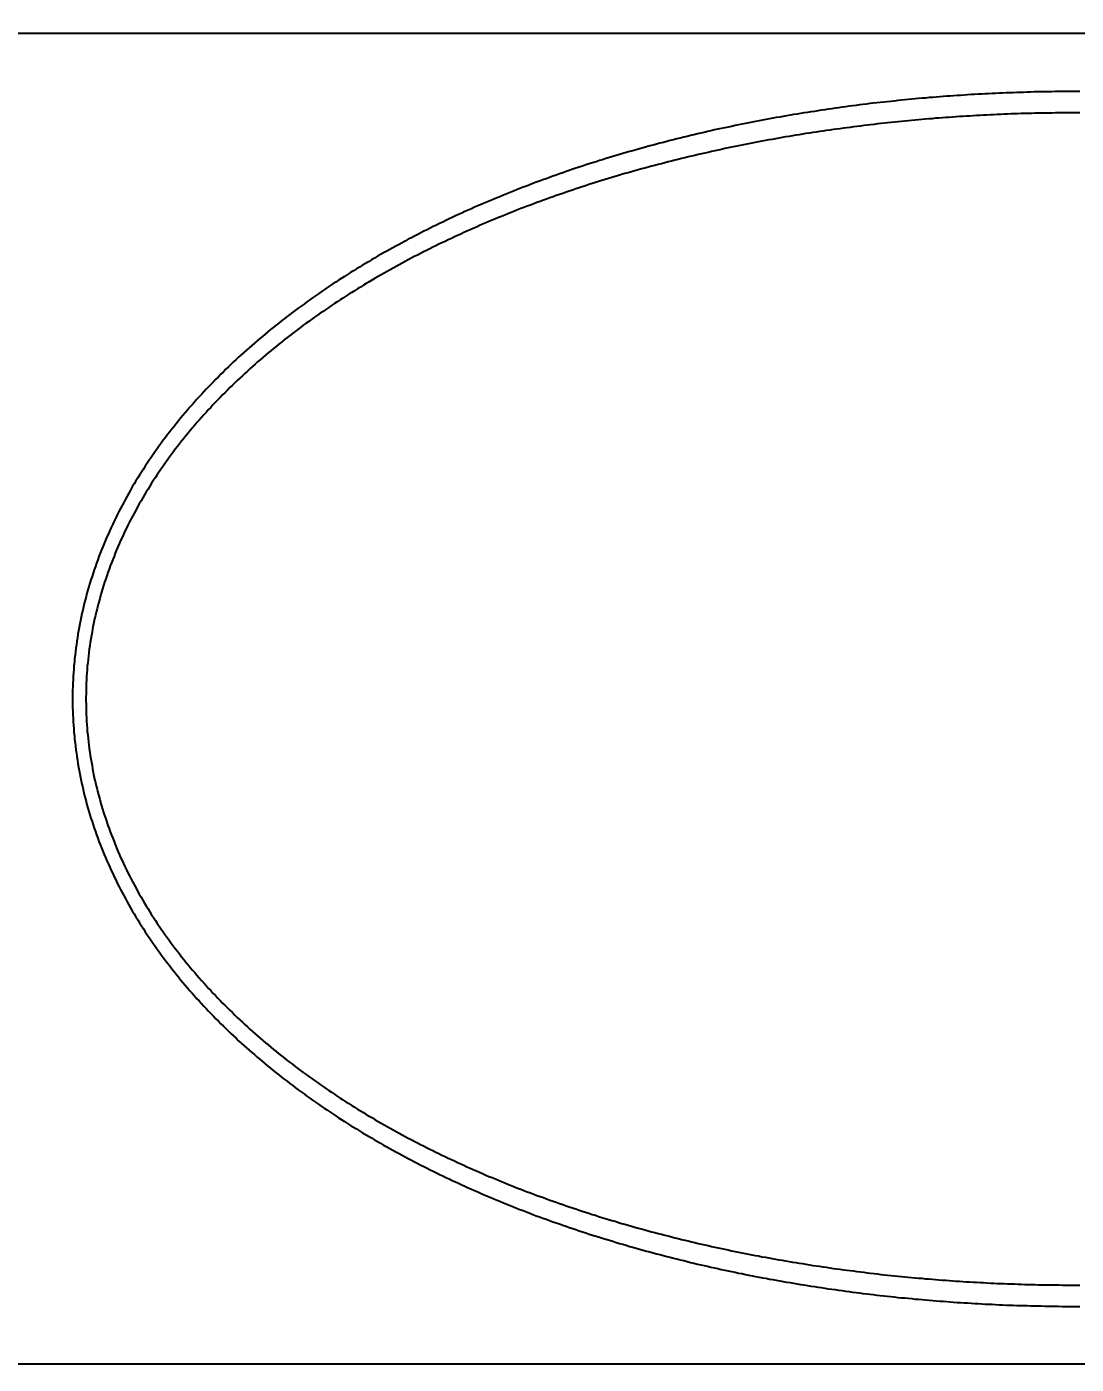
# Model space of a CAD drawing. Header units: millimetres. Extents: x 0 to 5600, y -67 to 2530.
# Drawn here: x 4137.49 to 4146.21, y 1496.62 to 1507.74 of the extents above; entities that cross this region are included whole.
import ezdxf

# ---------------------------------------------------------------- set-up
doc = ezdxf.new("R2010")
doc.units = ezdxf.units.MM
doc.layers.add('내부선 및 부속', color=4, linetype='Continuous')
doc.layers.add('치수선', color=7, linetype='Continuous')
doc.styles.add('____', font='')
doc.styles.get('____').set_extended_font_data('굴림')
doc.dimstyles.new('MSADIM', dxfattribs={"dimtxt": 33, "dimasz": 17, "dimexe": 10, "dimexo": 7.5, "dimgap": 10, "dimtad": 0, "dimtih": 1, "dimtoh": 1, "dimdec": 0, "dimzin": 1, "dimdsep": 46, "dimtxsty": '____', "dimcen": 11.25, "dimadec": 0, "dimazin": 0, "dimtfac": 1, "dimtdec": 0, "dimtix": 1, "dimtmove": 0, "dimatfit": 3, "dimfxl": 1, "dimtolj": 1, "dimtzin": 1, "dimarcsym": 0})

# ---------------------------------------------------------------- blocks, each defined once
blk = doc.blocks.new('*D6')
at = {"layer": '치수선', "color": 0, "linetype": 'Continuous', "lineweight": -2, "transparency": 16777216}
for p, q in [((4756.213, 1571.022), (4756.213, 1227.915)), ((4056.213, 1376.022), (4056.213, 1227.915)), ((4073.213, 1237.915), (4369.083, 1237.915)), ((4739.213, 1237.915), (4443.344, 1237.915))]:
    blk.add_line(p, q, dxfattribs=at)
at = {"layer": '치수선', "color": 0, "linetype": 'Continuous', "transparency": 16777216}
for points in [[(4073.213, 1240.748), (4073.213, 1235.081), (4056.213, 1237.915)], [(4739.213, 1240.748), (4739.213, 1235.081), (4756.213, 1237.915)]]:
    blk.add_solid(points, dxfattribs=at)
at = {"layer": '치수선', "color": 0, "linetype": 'Continuous', "transparency": 16777216, "insert": (4406.213, 1237.915), "char_height": 25, "attachment_point": 5, "style": '____'}
blk.add_mtext('\\A1;700', dxfattribs=at)

msp = doc.modelspace()

# ---------------------------------------------------------------- linework, layer by layer
at = {"layer": '내부선 및 부속', "linetype": 'Continuous'}
for p, q in [((4167.352, 1507.682), (4125.075, 1507.682)), ((4167.352, 1496.619), (4125.075, 1496.619))]:
    msp.add_line(p, q, dxfattribs=at)
at = {"layer": '내부선 및 부속', "linetype": 'Continuous', "flags": 128}
for points in [[(4146.213, 1507.201), (4146.184, 1507.201), (4146.155, 1507.201), (4146.126, 1507.2), (4146.097, 1507.2), (4146.067, 1507.2), (4146.038, 1507.2), (4146.009, 1507.199), (4145.98, 1507.199), (4145.951, 1507.198), (4145.922, 1507.198), (4145.893, 1507.197), (4145.863, 1507.197), (4145.834, 1507.196), (4145.805, 1507.195), (4145.776, 1507.194), (4145.747, 1507.193), (4145.718, 1507.192), (4145.689, 1507.191), (4145.66, 1507.19), (4145.63, 1507.189), (4145.601, 1507.188), (4145.572, 1507.187), (4145.543, 1507.185), (4145.514, 1507.184), (4145.485, 1507.183), (4145.456, 1507.181), (4145.427, 1507.18), (4145.398, 1507.178), (4145.368, 1507.176), (4145.339, 1507.175), (4145.31, 1507.173), (4145.281, 1507.171), (4145.252, 1507.169), (4145.223, 1507.167), (4145.194, 1507.165), (4145.165, 1507.163), (4145.136, 1507.161), (4145.107, 1507.159), (4145.078, 1507.157), (4145.049, 1507.154), (4145.02, 1507.152), (4144.99, 1507.15), (4144.961, 1507.147), (4144.932, 1507.145), (4144.903, 1507.142), (4144.874, 1507.139), (4144.845, 1507.137), (4144.816, 1507.134), (4144.787, 1507.131), (4144.758, 1507.128), (4144.729, 1507.125), (4144.7, 1507.122), (4144.671, 1507.119), (4144.642, 1507.116), (4144.613, 1507.113), (4144.584, 1507.11), (4144.555, 1507.106), (4144.526, 1507.103), (4144.498, 1507.1), (4144.469, 1507.096), (4144.44, 1507.093), (4144.411, 1507.089), (4144.382, 1507.085), (4144.353, 1507.082), (4144.324, 1507.078), (4144.295, 1507.074), (4144.266, 1507.07), (4144.237, 1507.066), (4144.209, 1507.062), (4144.18, 1507.058), (4144.151, 1507.054), (4144.122, 1507.049), (4144.093, 1507.045), (4144.064, 1507.041), (4144.036, 1507.036), (4144.007, 1507.032), (4143.978, 1507.027), (4143.949, 1507.023), (4143.92, 1507.018), (4143.892, 1507.013), (4143.863, 1507.009), (4143.834, 1507.004), (4143.805, 1506.999), (4143.777, 1506.994), (4143.748, 1506.989), (4143.719, 1506.984), (4143.691, 1506.979), (4143.662, 1506.973), (4143.633, 1506.968), (4143.605, 1506.963), (4143.576, 1506.957), (4143.547, 1506.952), (4143.519, 1506.946), (4143.49, 1506.941), (4143.462, 1506.935), (4143.433, 1506.929), (4143.404, 1506.923), (4143.376, 1506.917), (4143.347, 1506.911), (4143.319, 1506.905), (4143.319, 1506.905), (4143.29, 1506.899), (4143.262, 1506.893), (4143.233, 1506.887), (4143.205, 1506.881), (4143.176, 1506.874), (4143.148, 1506.868), (4143.12, 1506.861), (4143.091, 1506.855), (4143.063, 1506.848), (4143.034, 1506.842), (4143.006, 1506.835), (4142.978, 1506.828), (4142.949, 1506.821), (4142.921, 1506.814), (4142.893, 1506.807), (4142.865, 1506.8), (4142.836, 1506.793), (4142.808, 1506.786), (4142.78, 1506.778), (4142.752, 1506.771), (4142.724, 1506.763), (4142.695, 1506.756), (4142.667, 1506.748), (4142.639, 1506.741), (4142.611, 1506.733), (4142.583, 1506.725), (4142.555, 1506.717), (4142.527, 1506.709), (4142.499, 1506.701), (4142.471, 1506.693), (4142.443, 1506.685), (4142.415, 1506.677), (4142.387, 1506.668), (4142.359, 1506.66), (4142.331, 1506.652), (4142.303, 1506.643), (4142.275, 1506.634), (4142.248, 1506.626), (4142.22, 1506.617), (4142.192, 1506.608), (4142.164, 1506.599), (4142.136, 1506.59), (4142.109, 1506.581), (4142.081, 1506.572), (4142.053, 1506.563), (4142.026, 1506.554), (4141.998, 1506.544), (4141.971, 1506.535), (4141.943, 1506.525), (4141.915, 1506.516), (4141.888, 1506.506), (4141.86, 1506.496), (4141.833, 1506.486), (4141.806, 1506.476), (4141.778, 1506.467), (4141.751, 1506.456), (4141.723, 1506.446), (4141.696, 1506.436), (4141.669, 1506.426), (4141.642, 1506.415), (4141.614, 1506.405), (4141.587, 1506.394), (4141.56, 1506.384), (4141.533, 1506.373), (4141.506, 1506.362), (4141.479, 1506.351), (4141.452, 1506.34), (4141.425, 1506.329), (4141.398, 1506.318), (4141.371, 1506.307), (4141.344, 1506.296), (4141.317, 1506.284), (4141.29, 1506.273), (4141.264, 1506.261), (4141.237, 1506.25), (4141.21, 1506.238), (4141.184, 1506.226), (4141.157, 1506.214), (4141.13, 1506.202), (4141.104, 1506.19), (4141.077, 1506.178), (4141.051, 1506.166), (4141.024, 1506.154), (4140.998, 1506.141), (4140.972, 1506.129), (4140.945, 1506.116), (4140.919, 1506.103), (4140.893, 1506.091), (4140.867, 1506.078), (4140.841, 1506.065), (4140.815, 1506.052), (4140.789, 1506.039), (4140.763, 1506.025), (4140.737, 1506.012), (4140.711, 1505.999), (4140.685, 1505.985), (4140.659, 1505.972), (4140.633, 1505.958), (4140.608, 1505.944), (4140.582, 1505.93), (4140.582, 1505.93), (4140.556, 1505.916), (4140.531, 1505.902), (4140.505, 1505.888), (4140.48, 1505.874), (4140.454, 1505.86), (4140.429, 1505.845), (4140.404, 1505.831), (4140.379, 1505.816), (4140.353, 1505.801), (4140.328, 1505.786), (4140.303, 1505.771), (4140.278, 1505.756), (4140.253, 1505.741), (4140.228, 1505.726), (4140.204, 1505.711), (4140.179, 1505.695), (4140.154, 1505.68), (4140.129, 1505.664), (4140.105, 1505.648), (4140.08, 1505.633), (4140.056, 1505.617), (4140.032, 1505.601), (4140.007, 1505.584), (4139.983, 1505.568), (4139.959, 1505.552), (4139.935, 1505.535), (4139.911, 1505.519), (4139.887, 1505.502), (4139.863, 1505.485), (4139.839, 1505.468), (4139.815, 1505.451), (4139.792, 1505.434), (4139.768, 1505.417), (4139.744, 1505.4), (4139.721, 1505.382), (4139.698, 1505.365), (4139.674, 1505.347), (4139.651, 1505.33), (4139.628, 1505.312), (4139.605, 1505.294), (4139.582, 1505.276), (4139.559, 1505.257), (4139.536, 1505.239), (4139.513, 1505.221), (4139.491, 1505.202), (4139.468, 1505.184), (4139.446, 1505.165), (4139.424, 1505.146), (4139.401, 1505.127), (4139.379, 1505.108), (4139.357, 1505.089), (4139.335, 1505.07), (4139.313, 1505.05), (4139.291, 1505.031), (4139.27, 1505.011), (4139.248, 1504.992), (4139.227, 1504.972), (4139.206, 1504.952), (4139.184, 1504.932), (4139.163, 1504.912), (4139.142, 1504.891), (4139.121, 1504.871), (4139.101, 1504.85), (4139.08, 1504.83), (4139.059, 1504.809), (4139.039, 1504.788), (4139.019, 1504.767), (4138.998, 1504.746), (4138.978, 1504.725), (4138.958, 1504.704), (4138.939, 1504.682), (4138.919, 1504.661), (4138.899, 1504.639), (4138.88, 1504.618), (4138.861, 1504.596), (4138.841, 1504.574), (4138.822, 1504.552), (4138.803, 1504.529), (4138.785, 1504.507), (4138.766, 1504.485), (4138.747, 1504.462), (4138.729, 1504.439), (4138.711, 1504.417), (4138.693, 1504.394), (4138.675, 1504.371), (4138.657, 1504.348), (4138.639, 1504.324), (4138.622, 1504.301), (4138.605, 1504.278), (4138.587, 1504.254), (4138.57, 1504.23), (4138.554, 1504.207), (4138.537, 1504.183), (4138.52, 1504.159), (4138.504, 1504.135), (4138.488, 1504.11), (4138.472, 1504.086), (4138.456, 1504.062), (4138.44, 1504.037), (4138.425, 1504.012), (4138.425, 1504.012), (4138.409, 1503.988), (4138.394, 1503.963), (4138.379, 1503.938), (4138.364, 1503.913), (4138.35, 1503.887), (4138.335, 1503.862), (4138.321, 1503.837), (4138.307, 1503.811), (4138.293, 1503.785), (4138.279, 1503.76), (4138.266, 1503.734), (4138.252, 1503.708), (4138.239, 1503.682), (4138.226, 1503.656), (4138.213, 1503.629), (4138.201, 1503.603), (4138.189, 1503.577), (4138.176, 1503.55), (4138.165, 1503.523), (4138.153, 1503.497), (4138.141, 1503.47), (4138.13, 1503.443), (4138.119, 1503.416), (4138.108, 1503.389), (4138.097, 1503.362), (4138.087, 1503.335), (4138.077, 1503.307), (4138.067, 1503.28), (4138.057, 1503.252), (4138.048, 1503.225), (4138.038, 1503.197), (4138.029, 1503.169), (4138.02, 1503.141), (4138.012, 1503.114), (4138.003, 1503.086), (4137.995, 1503.058), (4137.987, 1503.03), (4137.98, 1503.001), (4137.972, 1502.973), (4137.965, 1502.945), (4137.958, 1502.917), (4137.952, 1502.888), (4137.945, 1502.86), (4137.939, 1502.831), (4137.933, 1502.803), (4137.927, 1502.774), (4137.922, 1502.745), (4137.917, 1502.717), (4137.912, 1502.688), (4137.907, 1502.659), (4137.903, 1502.63), (4137.899, 1502.601), (4137.895, 1502.572), (4137.891, 1502.543), (4137.888, 1502.514), (4137.884, 1502.485), (4137.882, 1502.456), (4137.879, 1502.427), (4137.877, 1502.398), (4137.874, 1502.369), (4137.873, 1502.34), (4137.871, 1502.311), (4137.87, 1502.282), (4137.869, 1502.252), (4137.868, 1502.223), (4137.867, 1502.194), (4137.867, 1502.165), (4137.867, 1502.136), (4137.867, 1502.107), (4137.868, 1502.077), (4137.869, 1502.048), (4137.87, 1502.019), (4137.871, 1501.99), (4137.873, 1501.961), (4137.874, 1501.932), (4137.877, 1501.903), (4137.879, 1501.873), (4137.882, 1501.844), (4137.884, 1501.815), (4137.888, 1501.786), (4137.891, 1501.757), (4137.895, 1501.728), (4137.899, 1501.699), (4137.903, 1501.671), (4137.907, 1501.642), (4137.912, 1501.613), (4137.917, 1501.584), (4137.922, 1501.555), (4137.927, 1501.527), (4137.933, 1501.498), (4137.939, 1501.47), (4137.945, 1501.441), (4137.952, 1501.413), (4137.958, 1501.384), (4137.965, 1501.356), (4137.972, 1501.328), (4137.98, 1501.299), (4137.987, 1501.271), (4137.995, 1501.243), (4138.003, 1501.215), (4138.003, 1501.215), (4138.012, 1501.187), (4138.02, 1501.159), (4138.029, 1501.131), (4138.038, 1501.104), (4138.048, 1501.076), (4138.057, 1501.048), (4138.067, 1501.021), (4138.077, 1500.994), (4138.087, 1500.966), (4138.097, 1500.939), (4138.108, 1500.912), (4138.119, 1500.885), (4138.13, 1500.858), (4138.141, 1500.831), (4138.153, 1500.804), (4138.165, 1500.777), (4138.176, 1500.751), (4138.189, 1500.724), (4138.201, 1500.698), (4138.213, 1500.671), (4138.226, 1500.645), (4138.239, 1500.619), (4138.252, 1500.593), (4138.266, 1500.567), (4138.279, 1500.541), (4138.293, 1500.515), (4138.307, 1500.49), (4138.321, 1500.464), (4138.335, 1500.439), (4138.35, 1500.413), (4138.364, 1500.388), (4138.379, 1500.363), (4138.394, 1500.338), (4138.409, 1500.313), (4138.425, 1500.288), (4138.44, 1500.264), (4138.456, 1500.239), (4138.472, 1500.215), (4138.488, 1500.19), (4138.504, 1500.166), (4138.52, 1500.142), (4138.537, 1500.118), (4138.554, 1500.094), (4138.57, 1500.07), (4138.587, 1500.047), (4138.605, 1500.023), (4138.622, 1500), (4138.639, 1499.976), (4138.657, 1499.953), (4138.675, 1499.93), (4138.693, 1499.907), (4138.711, 1499.884), (4138.729, 1499.861), (4138.747, 1499.839), (4138.766, 1499.816), (4138.785, 1499.794), (4138.803, 1499.771), (4138.822, 1499.749), (4138.841, 1499.727), (4138.861, 1499.705), (4138.88, 1499.683), (4138.899, 1499.661), (4138.919, 1499.64), (4138.939, 1499.618), (4138.958, 1499.597), (4138.978, 1499.576), (4138.998, 1499.554), (4139.019, 1499.533), (4139.039, 1499.512), (4139.059, 1499.492), (4139.08, 1499.471), (4139.101, 1499.45), (4139.121, 1499.43), (4139.142, 1499.409), (4139.163, 1499.389), (4139.184, 1499.369), (4139.206, 1499.349), (4139.227, 1499.329), (4139.248, 1499.309), (4139.27, 1499.289), (4139.291, 1499.27), (4139.313, 1499.25), (4139.335, 1499.231), (4139.357, 1499.212), (4139.379, 1499.193), (4139.401, 1499.173), (4139.424, 1499.155), (4139.446, 1499.136), (4139.468, 1499.117), (4139.491, 1499.098), (4139.513, 1499.08), (4139.536, 1499.061), (4139.559, 1499.043), (4139.582, 1499.025), (4139.605, 1499.007), (4139.628, 1498.989), (4139.651, 1498.971), (4139.674, 1498.953), (4139.698, 1498.936), (4139.721, 1498.918), (4139.721, 1498.918), (4139.744, 1498.901), (4139.768, 1498.884), (4139.792, 1498.866), (4139.815, 1498.849), (4139.839, 1498.832), (4139.863, 1498.815), (4139.887, 1498.799), (4139.911, 1498.782), (4139.935, 1498.765), (4139.959, 1498.749), (4139.983, 1498.733), (4140.007, 1498.716), (4140.032, 1498.7), (4140.056, 1498.684), (4140.08, 1498.668), (4140.105, 1498.652), (4140.129, 1498.637), (4140.154, 1498.621), (4140.179, 1498.605), (4140.204, 1498.59), (4140.228, 1498.575), (4140.253, 1498.559), (4140.278, 1498.544), (4140.303, 1498.529), (4140.328, 1498.514), (4140.353, 1498.5), (4140.379, 1498.485), (4140.404, 1498.47), (4140.429, 1498.456), (4140.454, 1498.441), (4140.48, 1498.427), (4140.505, 1498.413), (4140.531, 1498.398), (4140.556, 1498.384), (4140.582, 1498.37), (4140.608, 1498.357), (4140.633, 1498.343), (4140.659, 1498.329), (4140.685, 1498.316), (4140.711, 1498.302), (4140.737, 1498.289), (4140.763, 1498.275), (4140.789, 1498.262), (4140.815, 1498.249), (4140.841, 1498.236), (4140.867, 1498.223), (4140.893, 1498.21), (4140.919, 1498.197), (4140.945, 1498.185), (4140.972, 1498.172), (4140.998, 1498.16), (4141.024, 1498.147), (4141.051, 1498.135), (4141.077, 1498.123), (4141.104, 1498.11), (4141.13, 1498.098), (4141.157, 1498.086), (4141.184, 1498.075), (4141.21, 1498.063), (4141.237, 1498.051), (4141.264, 1498.039), (4141.29, 1498.028), (4141.317, 1498.016), (4141.344, 1498.005), (4141.371, 1497.994), (4141.398, 1497.983), (4141.425, 1497.971), (4141.452, 1497.96), (4141.479, 1497.949), (4141.506, 1497.938), (4141.533, 1497.928), (4141.56, 1497.917), (4141.587, 1497.906), (4141.614, 1497.896), (4141.642, 1497.885), (4141.669, 1497.875), (4141.696, 1497.865), (4141.723, 1497.854), (4141.751, 1497.844), (4141.778, 1497.834), (4141.806, 1497.824), (4141.833, 1497.814), (4141.86, 1497.804), (4141.888, 1497.795), (4141.915, 1497.785), (4141.943, 1497.775), (4141.971, 1497.766), (4141.998, 1497.756), (4142.026, 1497.747), (4142.053, 1497.738), (4142.081, 1497.729), (4142.109, 1497.719), (4142.136, 1497.71), (4142.164, 1497.701), (4142.192, 1497.693), (4142.22, 1497.684), (4142.248, 1497.675), (4142.275, 1497.666), (4142.303, 1497.658), (4142.331, 1497.649), (4142.331, 1497.649), (4142.359, 1497.641), (4142.387, 1497.632), (4142.415, 1497.624), (4142.443, 1497.616), (4142.471, 1497.608), (4142.499, 1497.599), (4142.527, 1497.591), (4142.555, 1497.583), (4142.583, 1497.576), (4142.611, 1497.568), (4142.639, 1497.56), (4142.667, 1497.552), (4142.695, 1497.545), (4142.724, 1497.537), (4142.752, 1497.53), (4142.78, 1497.522), (4142.808, 1497.515), (4142.836, 1497.508), (4142.865, 1497.501), (4142.893, 1497.494), (4142.921, 1497.487), (4142.949, 1497.48), (4142.978, 1497.473), (4143.006, 1497.466), (4143.034, 1497.459), (4143.063, 1497.452), (4143.091, 1497.446), (4143.12, 1497.439), (4143.148, 1497.433), (4143.176, 1497.426), (4143.205, 1497.42), (4143.233, 1497.414), (4143.262, 1497.407), (4143.29, 1497.401), (4143.319, 1497.395), (4143.347, 1497.389), (4143.376, 1497.383), (4143.404, 1497.377), (4143.433, 1497.372), (4143.462, 1497.366), (4143.49, 1497.36), (4143.519, 1497.355), (4143.547, 1497.349), (4143.576, 1497.343), (4143.605, 1497.338), (4143.633, 1497.333), (4143.662, 1497.327), (4143.691, 1497.322), (4143.719, 1497.317), (4143.748, 1497.312), (4143.777, 1497.307), (4143.805, 1497.302), (4143.834, 1497.297), (4143.863, 1497.292), (4143.892, 1497.287), (4143.92, 1497.283), (4143.949, 1497.278), (4143.978, 1497.273), (4144.007, 1497.269), (4144.036, 1497.264), (4144.064, 1497.26), (4144.093, 1497.256), (4144.122, 1497.251), (4144.151, 1497.247), (4144.18, 1497.243), (4144.209, 1497.239), (4144.237, 1497.235), (4144.266, 1497.231), (4144.295, 1497.227), (4144.324, 1497.223), (4144.353, 1497.219), (4144.382, 1497.215), (4144.411, 1497.212), (4144.44, 1497.208), (4144.469, 1497.205), (4144.498, 1497.201), (4144.526, 1497.198), (4144.555, 1497.194), (4144.584, 1497.191), (4144.613, 1497.188), (4144.642, 1497.185), (4144.671, 1497.181), (4144.7, 1497.178), (4144.729, 1497.175), (4144.758, 1497.172), (4144.787, 1497.17), (4144.816, 1497.167), (4144.845, 1497.164), (4144.874, 1497.161), (4144.903, 1497.159), (4144.932, 1497.156), (4144.961, 1497.153), (4144.99, 1497.151), (4145.02, 1497.149), (4145.049, 1497.146), (4145.078, 1497.144), (4145.107, 1497.142), (4145.136, 1497.14), (4145.165, 1497.137), (4145.194, 1497.135), (4145.194, 1497.135), (4145.223, 1497.133), (4145.252, 1497.131), (4145.281, 1497.13), (4145.31, 1497.128), (4145.339, 1497.126), (4145.368, 1497.124), (4145.398, 1497.123), (4145.427, 1497.121), (4145.456, 1497.119), (4145.485, 1497.118), (4145.514, 1497.117), (4145.543, 1497.115), (4145.572, 1497.114), (4145.601, 1497.113), (4145.63, 1497.111), (4145.66, 1497.11), (4145.689, 1497.109), (4145.718, 1497.108), (4145.747, 1497.107), (4145.776, 1497.106), (4145.805, 1497.106), (4145.834, 1497.105), (4145.863, 1497.104), (4145.893, 1497.103), (4145.922, 1497.103), (4145.951, 1497.102), (4145.98, 1497.102), (4146.009, 1497.101), (4146.038, 1497.101), (4146.067, 1497.101), (4146.097, 1497.1), (4146.126, 1497.1), (4146.155, 1497.1), (4146.184, 1497.1), (4146.213, 1497.1), (4146.213, 1497.1)], [(4146.242, 1507.201), (4146.213, 1507.201), (4146.213, 1507.201)], [(4146.213, 1507.024), (4146.185, 1507.024), (4146.156, 1507.024), (4146.127, 1507.024), (4146.099, 1507.023), (4146.07, 1507.023), (4146.042, 1507.023), (4146.013, 1507.022), (4145.985, 1507.022), (4145.956, 1507.022), (4145.928, 1507.021), (4145.899, 1507.02), (4145.87, 1507.02), (4145.842, 1507.019), (4145.813, 1507.018), (4145.785, 1507.018), (4145.756, 1507.017), (4145.728, 1507.016), (4145.699, 1507.015), (4145.671, 1507.014), (4145.642, 1507.013), (4145.614, 1507.012), (4145.585, 1507.011), (4145.557, 1507.009), (4145.528, 1507.008), (4145.499, 1507.007), (4145.471, 1507.005), (4145.442, 1507.004), (4145.414, 1507.002), (4145.385, 1507.001), (4145.357, 1506.999), (4145.328, 1506.997), (4145.3, 1506.996), (4145.271, 1506.994), (4145.243, 1506.992), (4145.214, 1506.99), (4145.186, 1506.988), (4145.157, 1506.986), (4145.129, 1506.984), (4145.1, 1506.982), (4145.072, 1506.98), (4145.043, 1506.978), (4145.015, 1506.975), (4144.987, 1506.973), (4144.958, 1506.971), (4144.93, 1506.968), (4144.901, 1506.966), (4144.873, 1506.963), (4144.844, 1506.96), (4144.816, 1506.958), (4144.787, 1506.955), (4144.759, 1506.952), (4144.731, 1506.949), (4144.702, 1506.946), (4144.674, 1506.944), (4144.645, 1506.94), (4144.617, 1506.937), (4144.589, 1506.934), (4144.56, 1506.931), (4144.532, 1506.928), (4144.503, 1506.925), (4144.475, 1506.921), (4144.447, 1506.918), (4144.418, 1506.914), (4144.39, 1506.911), (4144.362, 1506.907), (4144.333, 1506.903), (4144.305, 1506.9), (4144.277, 1506.896), (4144.248, 1506.892), (4144.22, 1506.888), (4144.192, 1506.884), (4144.164, 1506.88), (4144.135, 1506.876), (4144.107, 1506.872), (4144.079, 1506.868), (4144.051, 1506.864), (4144.022, 1506.859), (4143.994, 1506.855), (4143.966, 1506.851), (4143.938, 1506.846), (4143.91, 1506.841), (4143.881, 1506.837), (4143.853, 1506.832), (4143.825, 1506.827), (4143.797, 1506.823), (4143.769, 1506.818), (4143.741, 1506.813), (4143.712, 1506.808), (4143.684, 1506.803), (4143.656, 1506.798), (4143.628, 1506.793), (4143.6, 1506.787), (4143.572, 1506.782), (4143.544, 1506.777), (4143.516, 1506.771), (4143.488, 1506.766), (4143.46, 1506.76), (4143.432, 1506.755), (4143.404, 1506.749), (4143.376, 1506.743), (4143.376, 1506.743), (4143.348, 1506.738), (4143.32, 1506.732), (4143.292, 1506.726), (4143.264, 1506.72), (4143.236, 1506.714), (4143.208, 1506.708), (4143.18, 1506.702), (4143.153, 1506.695), (4143.125, 1506.689), (4143.097, 1506.683), (4143.069, 1506.676), (4143.041, 1506.67), (4143.013, 1506.663), (4142.986, 1506.657), (4142.958, 1506.65), (4142.93, 1506.643), (4142.902, 1506.637), (4142.875, 1506.63), (4142.847, 1506.623), (4142.819, 1506.616), (4142.792, 1506.609), (4142.764, 1506.601), (4142.736, 1506.594), (4142.709, 1506.587), (4142.681, 1506.58), (4142.653, 1506.572), (4142.626, 1506.565), (4142.598, 1506.557), (4142.571, 1506.549), (4142.543, 1506.542), (4142.516, 1506.534), (4142.488, 1506.526), (4142.461, 1506.518), (4142.433, 1506.51), (4142.406, 1506.502), (4142.379, 1506.494), (4142.351, 1506.486), (4142.324, 1506.478), (4142.297, 1506.469), (4142.269, 1506.461), (4142.242, 1506.452), (4142.215, 1506.444), (4142.188, 1506.435), (4142.16, 1506.427), (4142.133, 1506.418), (4142.106, 1506.409), (4142.079, 1506.4), (4142.052, 1506.391), (4142.025, 1506.382), (4141.998, 1506.373), (4141.971, 1506.364), (4141.944, 1506.354), (4141.917, 1506.345), (4141.89, 1506.336), (4141.863, 1506.326), (4141.836, 1506.316), (4141.809, 1506.307), (4141.782, 1506.297), (4141.755, 1506.287), (4141.728, 1506.277), (4141.702, 1506.267), (4141.675, 1506.257), (4141.648, 1506.247), (4141.621, 1506.237), (4141.595, 1506.227), (4141.568, 1506.216), (4141.542, 1506.206), (4141.515, 1506.195), (4141.488, 1506.185), (4141.462, 1506.174), (4141.435, 1506.163), (4141.409, 1506.153), (4141.383, 1506.142), (4141.356, 1506.131), (4141.33, 1506.119), (4141.304, 1506.108), (4141.277, 1506.097), (4141.251, 1506.086), (4141.225, 1506.074), (4141.199, 1506.063), (4141.173, 1506.051), (4141.147, 1506.04), (4141.121, 1506.028), (4141.095, 1506.016), (4141.069, 1506.004), (4141.043, 1505.992), (4141.017, 1505.98), (4140.991, 1505.968), (4140.965, 1505.955), (4140.939, 1505.943), (4140.914, 1505.931), (4140.888, 1505.918), (4140.862, 1505.906), (4140.837, 1505.893), (4140.811, 1505.88), (4140.786, 1505.867), (4140.76, 1505.854), (4140.735, 1505.841), (4140.709, 1505.828), (4140.684, 1505.815), (4140.684, 1505.815), (4140.659, 1505.801), (4140.634, 1505.788), (4140.608, 1505.774), (4140.583, 1505.761), (4140.558, 1505.747), (4140.533, 1505.733), (4140.508, 1505.719), (4140.483, 1505.705), (4140.458, 1505.691), (4140.434, 1505.677), (4140.409, 1505.663), (4140.384, 1505.648), (4140.36, 1505.634), (4140.335, 1505.619), (4140.31, 1505.605), (4140.286, 1505.59), (4140.262, 1505.575), (4140.237, 1505.56), (4140.213, 1505.545), (4140.189, 1505.53), (4140.164, 1505.515), (4140.14, 1505.499), (4140.116, 1505.484), (4140.092, 1505.468), (4140.068, 1505.453), (4140.045, 1505.437), (4140.021, 1505.421), (4139.997, 1505.405), (4139.973, 1505.389), (4139.95, 1505.373), (4139.926, 1505.357), (4139.903, 1505.34), (4139.879, 1505.324), (4139.856, 1505.307), (4139.833, 1505.29), (4139.81, 1505.274), (4139.786, 1505.257), (4139.763, 1505.24), (4139.74, 1505.222), (4139.718, 1505.205), (4139.695, 1505.188), (4139.672, 1505.17), (4139.649, 1505.153), (4139.627, 1505.135), (4139.604, 1505.117), (4139.582, 1505.1), (4139.56, 1505.082), (4139.538, 1505.064), (4139.516, 1505.045), (4139.494, 1505.027), (4139.472, 1505.009), (4139.45, 1504.99), (4139.428, 1504.971), (4139.406, 1504.953), (4139.385, 1504.934), (4139.363, 1504.915), (4139.342, 1504.896), (4139.321, 1504.877), (4139.3, 1504.857), (4139.279, 1504.838), (4139.258, 1504.818), (4139.237, 1504.799), (4139.216, 1504.779), (4139.196, 1504.759), (4139.175, 1504.739), (4139.155, 1504.719), (4139.135, 1504.699), (4139.115, 1504.679), (4139.095, 1504.658), (4139.075, 1504.638), (4139.055, 1504.617), (4139.035, 1504.596), (4139.016, 1504.575), (4138.996, 1504.554), (4138.977, 1504.533), (4138.958, 1504.512), (4138.939, 1504.491), (4138.92, 1504.469), (4138.901, 1504.448), (4138.883, 1504.426), (4138.864, 1504.404), (4138.846, 1504.382), (4138.828, 1504.36), (4138.81, 1504.338), (4138.792, 1504.316), (4138.774, 1504.294), (4138.756, 1504.271), (4138.739, 1504.249), (4138.721, 1504.226), (4138.704, 1504.203), (4138.687, 1504.18), (4138.67, 1504.157), (4138.653, 1504.134), (4138.637, 1504.111), (4138.62, 1504.087), (4138.604, 1504.064), (4138.588, 1504.04), (4138.572, 1504.016), (4138.556, 1503.993), (4138.541, 1503.969), (4138.541, 1503.969), (4138.525, 1503.945), (4138.51, 1503.92), (4138.495, 1503.896), (4138.48, 1503.872), (4138.465, 1503.847), (4138.451, 1503.823), (4138.437, 1503.798), (4138.422, 1503.773), (4138.408, 1503.748), (4138.395, 1503.723), (4138.381, 1503.698), (4138.368, 1503.673), (4138.354, 1503.647), (4138.341, 1503.622), (4138.328, 1503.596), (4138.316, 1503.571), (4138.303, 1503.545), (4138.291, 1503.519), (4138.279, 1503.493), (4138.267, 1503.467), (4138.256, 1503.441), (4138.244, 1503.415), (4138.233, 1503.389), (4138.222, 1503.362), (4138.212, 1503.336), (4138.201, 1503.309), (4138.191, 1503.282), (4138.181, 1503.256), (4138.171, 1503.229), (4138.161, 1503.202), (4138.152, 1503.175), (4138.143, 1503.148), (4138.134, 1503.121), (4138.125, 1503.093), (4138.117, 1503.066), (4138.108, 1503.039), (4138.1, 1503.011), (4138.093, 1502.984), (4138.085, 1502.956), (4138.078, 1502.928), (4138.071, 1502.901), (4138.064, 1502.873), (4138.058, 1502.845), (4138.051, 1502.817), (4138.045, 1502.789), (4138.039, 1502.761), (4138.034, 1502.733), (4138.029, 1502.705), (4138.024, 1502.677), (4138.019, 1502.649), (4138.014, 1502.62), (4138.01, 1502.592), (4138.006, 1502.564), (4138.003, 1502.535), (4137.999, 1502.507), (4137.996, 1502.479), (4137.993, 1502.45), (4137.99, 1502.422), (4137.988, 1502.393), (4137.986, 1502.365), (4137.984, 1502.336), (4137.982, 1502.308), (4137.981, 1502.279), (4137.98, 1502.25), (4137.979, 1502.222), (4137.979, 1502.193), (4137.978, 1502.165), (4137.978, 1502.136), (4137.979, 1502.107), (4137.979, 1502.079), (4137.98, 1502.05), (4137.981, 1502.022), (4137.982, 1501.993), (4137.984, 1501.965), (4137.986, 1501.936), (4137.988, 1501.907), (4137.99, 1501.879), (4137.993, 1501.851), (4137.996, 1501.822), (4137.999, 1501.794), (4138.003, 1501.765), (4138.006, 1501.737), (4138.01, 1501.709), (4138.014, 1501.68), (4138.019, 1501.652), (4138.024, 1501.624), (4138.029, 1501.596), (4138.034, 1501.568), (4138.039, 1501.539), (4138.045, 1501.511), (4138.051, 1501.484), (4138.058, 1501.456), (4138.064, 1501.428), (4138.071, 1501.4), (4138.078, 1501.372), (4138.085, 1501.345), (4138.093, 1501.317), (4138.1, 1501.289), (4138.108, 1501.262), (4138.117, 1501.235), (4138.117, 1501.235), (4138.125, 1501.207), (4138.134, 1501.18), (4138.143, 1501.153), (4138.152, 1501.126), (4138.161, 1501.099), (4138.171, 1501.072), (4138.181, 1501.045), (4138.191, 1501.018), (4138.201, 1500.992), (4138.212, 1500.965), (4138.222, 1500.939), (4138.233, 1500.912), (4138.244, 1500.886), (4138.256, 1500.86), (4138.267, 1500.833), (4138.279, 1500.807), (4138.291, 1500.781), (4138.303, 1500.756), (4138.316, 1500.73), (4138.328, 1500.704), (4138.341, 1500.679), (4138.354, 1500.653), (4138.368, 1500.628), (4138.381, 1500.603), (4138.395, 1500.578), (4138.408, 1500.553), (4138.422, 1500.528), (4138.437, 1500.503), (4138.451, 1500.478), (4138.465, 1500.453), (4138.48, 1500.429), (4138.495, 1500.405), (4138.51, 1500.38), (4138.525, 1500.356), (4138.541, 1500.332), (4138.556, 1500.308), (4138.572, 1500.284), (4138.588, 1500.261), (4138.604, 1500.237), (4138.62, 1500.213), (4138.637, 1500.19), (4138.653, 1500.167), (4138.67, 1500.144), (4138.687, 1500.121), (4138.704, 1500.098), (4138.721, 1500.075), (4138.739, 1500.052), (4138.756, 1500.03), (4138.774, 1500.007), (4138.792, 1499.985), (4138.81, 1499.962), (4138.828, 1499.94), (4138.846, 1499.918), (4138.864, 1499.896), (4138.883, 1499.875), (4138.901, 1499.853), (4138.92, 1499.831), (4138.939, 1499.81), (4138.958, 1499.789), (4138.977, 1499.767), (4138.996, 1499.746), (4139.016, 1499.725), (4139.035, 1499.704), (4139.055, 1499.684), (4139.075, 1499.663), (4139.095, 1499.643), (4139.115, 1499.622), (4139.135, 1499.602), (4139.155, 1499.582), (4139.175, 1499.562), (4139.196, 1499.542), (4139.216, 1499.522), (4139.237, 1499.502), (4139.258, 1499.482), (4139.279, 1499.463), (4139.3, 1499.443), (4139.321, 1499.424), (4139.342, 1499.405), (4139.363, 1499.386), (4139.385, 1499.367), (4139.406, 1499.348), (4139.428, 1499.329), (4139.45, 1499.311), (4139.472, 1499.292), (4139.494, 1499.274), (4139.516, 1499.255), (4139.538, 1499.237), (4139.56, 1499.219), (4139.582, 1499.201), (4139.604, 1499.183), (4139.627, 1499.165), (4139.649, 1499.148), (4139.672, 1499.13), (4139.695, 1499.113), (4139.718, 1499.095), (4139.74, 1499.078), (4139.763, 1499.061), (4139.786, 1499.044), (4139.81, 1499.027), (4139.833, 1499.01), (4139.833, 1499.01), (4139.856, 1498.994), (4139.879, 1498.977), (4139.903, 1498.961), (4139.926, 1498.944), (4139.95, 1498.928), (4139.973, 1498.912), (4139.997, 1498.896), (4140.021, 1498.88), (4140.045, 1498.864), (4140.068, 1498.848), (4140.092, 1498.832), (4140.116, 1498.817), (4140.14, 1498.801), (4140.164, 1498.786), (4140.189, 1498.771), (4140.213, 1498.756), (4140.237, 1498.74), (4140.262, 1498.726), (4140.286, 1498.711), (4140.31, 1498.696), (4140.335, 1498.681), (4140.36, 1498.667), (4140.384, 1498.652), (4140.409, 1498.638), (4140.434, 1498.624), (4140.458, 1498.609), (4140.483, 1498.595), (4140.508, 1498.581), (4140.533, 1498.567), (4140.558, 1498.554), (4140.583, 1498.54), (4140.608, 1498.526), (4140.634, 1498.513), (4140.659, 1498.499), (4140.684, 1498.486), (4140.709, 1498.473), (4140.735, 1498.46), (4140.76, 1498.447), (4140.786, 1498.434), (4140.811, 1498.421), (4140.837, 1498.408), (4140.862, 1498.395), (4140.888, 1498.383), (4140.914, 1498.37), (4140.939, 1498.358), (4140.965, 1498.345), (4140.991, 1498.333), (4141.017, 1498.321), (4141.043, 1498.309), (4141.069, 1498.297), (4141.095, 1498.285), (4141.121, 1498.273), (4141.147, 1498.261), (4141.173, 1498.249), (4141.199, 1498.238), (4141.225, 1498.226), (4141.251, 1498.215), (4141.277, 1498.204), (4141.304, 1498.192), (4141.33, 1498.181), (4141.356, 1498.17), (4141.383, 1498.159), (4141.409, 1498.148), (4141.435, 1498.137), (4141.462, 1498.127), (4141.488, 1498.116), (4141.515, 1498.105), (4141.542, 1498.095), (4141.568, 1498.084), (4141.595, 1498.074), (4141.621, 1498.064), (4141.648, 1498.053), (4141.675, 1498.043), (4141.702, 1498.033), (4141.728, 1498.023), (4141.755, 1498.013), (4141.782, 1498.004), (4141.809, 1497.994), (4141.836, 1497.984), (4141.863, 1497.975), (4141.89, 1497.965), (4141.917, 1497.956), (4141.944, 1497.946), (4141.971, 1497.937), (4141.998, 1497.928), (4142.025, 1497.919), (4142.052, 1497.91), (4142.079, 1497.901), (4142.106, 1497.892), (4142.133, 1497.883), (4142.16, 1497.874), (4142.188, 1497.865), (4142.215, 1497.857), (4142.242, 1497.848), (4142.269, 1497.84), (4142.297, 1497.831), (4142.324, 1497.823), (4142.351, 1497.815), (4142.379, 1497.807), (4142.406, 1497.798), (4142.406, 1497.798), (4142.433, 1497.79), (4142.461, 1497.782), (4142.488, 1497.775), (4142.516, 1497.767), (4142.543, 1497.759), (4142.571, 1497.751), (4142.598, 1497.744), (4142.626, 1497.736), (4142.653, 1497.729), (4142.681, 1497.721), (4142.709, 1497.714), (4142.736, 1497.706), (4142.764, 1497.699), (4142.792, 1497.692), (4142.819, 1497.685), (4142.847, 1497.678), (4142.875, 1497.671), (4142.902, 1497.664), (4142.93, 1497.657), (4142.958, 1497.651), (4142.986, 1497.644), (4143.013, 1497.637), (4143.041, 1497.631), (4143.069, 1497.624), (4143.097, 1497.618), (4143.125, 1497.611), (4143.153, 1497.605), (4143.18, 1497.599), (4143.208, 1497.593), (4143.236, 1497.587), (4143.264, 1497.581), (4143.292, 1497.575), (4143.32, 1497.569), (4143.348, 1497.563), (4143.376, 1497.557), (4143.404, 1497.551), (4143.432, 1497.546), (4143.46, 1497.54), (4143.488, 1497.535), (4143.516, 1497.529), (4143.544, 1497.524), (4143.572, 1497.519), (4143.6, 1497.513), (4143.628, 1497.508), (4143.656, 1497.503), (4143.684, 1497.498), (4143.712, 1497.493), (4143.741, 1497.488), (4143.769, 1497.483), (4143.797, 1497.478), (4143.825, 1497.473), (4143.853, 1497.468), (4143.881, 1497.464), (4143.91, 1497.459), (4143.938, 1497.455), (4143.966, 1497.45), (4143.994, 1497.446), (4144.022, 1497.441), (4144.051, 1497.437), (4144.079, 1497.433), (4144.107, 1497.429), (4144.135, 1497.425), (4144.164, 1497.42), (4144.192, 1497.416), (4144.22, 1497.412), (4144.248, 1497.409), (4144.277, 1497.405), (4144.305, 1497.401), (4144.333, 1497.397), (4144.362, 1497.394), (4144.39, 1497.39), (4144.418, 1497.386), (4144.447, 1497.383), (4144.475, 1497.38), (4144.503, 1497.376), (4144.532, 1497.373), (4144.56, 1497.37), (4144.589, 1497.366), (4144.617, 1497.363), (4144.645, 1497.36), (4144.674, 1497.357), (4144.702, 1497.354), (4144.731, 1497.351), (4144.759, 1497.348), (4144.787, 1497.346), (4144.816, 1497.343), (4144.844, 1497.34), (4144.873, 1497.338), (4144.901, 1497.335), (4144.93, 1497.333), (4144.958, 1497.33), (4144.987, 1497.328), (4145.015, 1497.325), (4145.043, 1497.323), (4145.072, 1497.321), (4145.1, 1497.319), (4145.129, 1497.317), (4145.157, 1497.314), (4145.186, 1497.312), (4145.214, 1497.31), (4145.214, 1497.31), (4145.243, 1497.309), (4145.271, 1497.307), (4145.3, 1497.305), (4145.328, 1497.303), (4145.357, 1497.302), (4145.385, 1497.3), (4145.414, 1497.298), (4145.442, 1497.297), (4145.471, 1497.295), (4145.499, 1497.294), (4145.528, 1497.293), (4145.557, 1497.291), (4145.585, 1497.29), (4145.614, 1497.289), (4145.642, 1497.288), (4145.671, 1497.287), (4145.699, 1497.286), (4145.728, 1497.285), (4145.756, 1497.284), (4145.785, 1497.283), (4145.813, 1497.282), (4145.842, 1497.282), (4145.87, 1497.281), (4145.899, 1497.28), (4145.928, 1497.28), (4145.956, 1497.279), (4145.985, 1497.279), (4146.013, 1497.278), (4146.042, 1497.278), (4146.07, 1497.278), (4146.099, 1497.277), (4146.127, 1497.277), (4146.156, 1497.277), (4146.185, 1497.277), (4146.213, 1497.277), (4146.213, 1497.277)], [(4146.242, 1507.024), (4146.213, 1507.024), (4146.213, 1507.024)], [(4146.213, 1497.277), (4146.242, 1497.277)], [(4146.213, 1497.1), (4146.242, 1497.1)]]:
    msp.add_lwpolyline(points, dxfattribs=at)

# ---------------------------------------------------------------- dimensions: what is measured, and where the dimension line sits
at = {"layer": '치수선', "linetype": 'Continuous'}
dim = msp.add_linear_dim(base=(4756.213, 1237.915), p1=(4056.213, 1383.522), p2=(4756.213, 1578.522), dimstyle='MSADIM', override={"dimtxt": 25}, dxfattribs=at)
dim.commit()
dim.dimension.update_dxf_attribs({"geometry": '*D6', "text_midpoint": (4406.213, 1237.915)})

doc.saveas('drawing.dxf')
